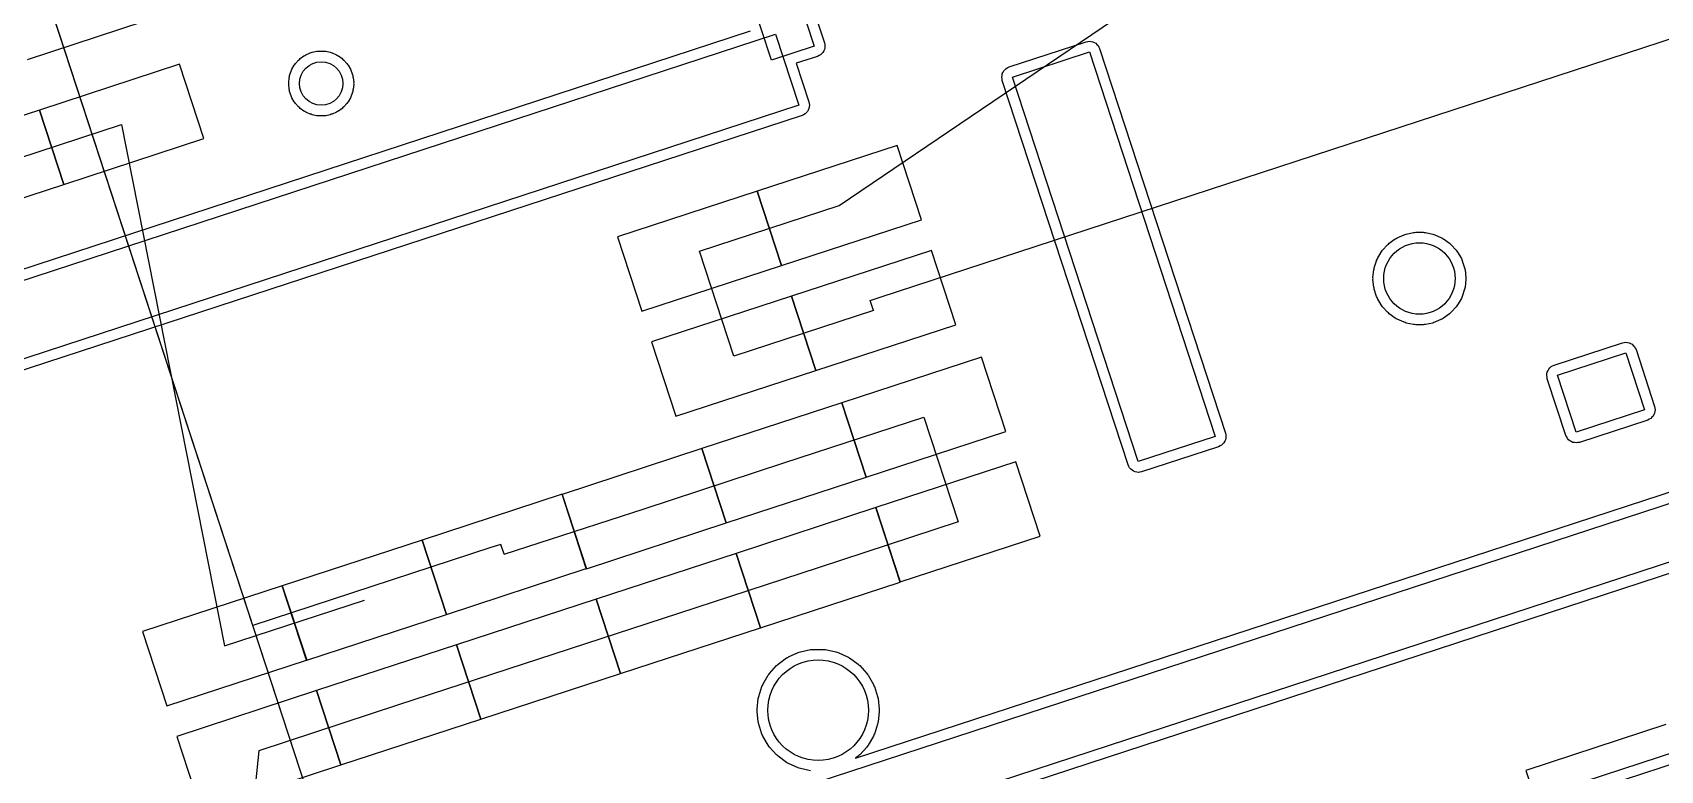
# Model space of a CAD drawing. Header units: feet. Extents: x -377 to 137, y -116 to 143.
# Drawn here: x -138.2 to -62, y -73 to -38.4 of the extents above; entities that cross this region are included whole.
import ezdxf

# ---------------------------------------------------------------- set-up
doc = ezdxf.new("R2010")
doc.units = ezdxf.units.FT
for name, color, linetype in [('Connections', 7, 'CONTINUOUS'), ('Modules', 7, 'CONTINUOUS'), ('Obstructions', 7, 'CONTINUOUS'), ('Setbacks', 7, 'CONTINUOUS'), ('Strings', 7, 'CONTINUOUS')]:
    doc.layers.add(name, color=color, linetype=linetype)

msp = doc.modelspace()

# ---------------------------------------------------------------- linework, layer by layer
at = {"layer": 'Connections', "color": 91}
for p, q in [((-127.897, -66.176), (-147.489, -6.275)), ((-119.723, -91.167), (-147.489, -6.275)), ((-119.721, -91.173), (-147.489, -6.275)), ((-118.117, -96.076), (-147.489, -6.275)), ((-98.545, -50.817), (-19.705, -25.03)), ((-99.013, -50.97), (-98.545, -50.817)), ((-98.86, -51.438), (-99.013, -50.97)), ((-25.87, -60.476), (-119.721, -91.173)), ((-116.291, -62.38), (-116.759, -62.533)), ((-116.138, -62.847), (-116.291, -62.38)), ((-116.759, -62.533), (-127.897, -66.176))]:
    msp.add_line(p, q, dxfattribs=at)
at = {"layer": 'Modules', "color": 254}
for p, q in [((-138.441, -39.693), (-131.899, -37.553)), ((-131.336, -39.921), (-137.878, -42.061)), ((-130.198, -43.401), (-131.336, -39.921)), ((-137.877, -42.065), (-144.419, -44.205)), ((-137.878, -42.061), (-136.74, -45.54)), ((-136.739, -45.545), (-137.877, -42.065)), ((-136.74, -45.54), (-130.198, -43.401)), ((-97.762, -43.723), (-104.304, -45.863)), ((-96.624, -47.203), (-97.762, -43.723)), ((-143.281, -47.684), (-136.739, -45.545)), ((-104.304, -45.86), (-110.846, -48)), ((-103.166, -49.339), (-104.304, -45.86)), ((-104.304, -45.863), (-103.166, -49.342)), ((-103.166, -49.342), (-96.624, -47.203)), ((-110.846, -48), (-109.708, -51.479)), ((-96.157, -48.628), (-102.7, -50.768)), ((-95.019, -52.108), (-96.157, -48.628)), ((-109.708, -51.479), (-103.166, -49.339)), ((-102.702, -50.765), (-109.244, -52.905)), ((-101.564, -54.244), (-102.702, -50.765)), ((-102.7, -50.768), (-101.562, -54.247)), ((-101.562, -54.247), (-95.019, -52.108)), ((-109.244, -52.905), (-108.106, -56.384)), ((-93.809, -53.617), (-100.351, -55.757)), ((-92.671, -57.096), (-93.809, -53.617)), ((-108.106, -56.384), (-101.564, -54.244)), ((-100.35, -55.757), (-106.892, -57.897)), ((-100.351, -55.757), (-99.213, -59.236)), ((-99.212, -59.237), (-100.35, -55.757)), ((-99.213, -59.236), (-92.671, -57.096)), ((-106.892, -57.901), (-113.434, -60.041)), ((-106.892, -57.897), (-105.754, -61.376)), ((-105.754, -61.381), (-106.892, -57.901)), ((-92.207, -58.522), (-98.749, -60.662)), ((-91.069, -62.001), (-92.207, -58.522)), ((-105.754, -61.376), (-99.212, -59.237)), ((-113.436, -60.038), (-119.978, -62.178)), ((-112.298, -63.517), (-113.436, -60.038)), ((-113.434, -60.041), (-112.296, -63.52)), ((-98.748, -60.662), (-105.291, -62.802)), ((-98.749, -60.662), (-97.611, -64.141)), ((-97.61, -64.142), (-98.748, -60.662)), ((-112.296, -63.52), (-105.754, -61.381)), ((-119.977, -62.182), (-126.52, -64.321)), ((-119.978, -62.178), (-118.84, -65.657)), ((-118.839, -65.661), (-119.977, -62.182)), ((-97.611, -64.141), (-91.069, -62.001)), ((-105.29, -62.806), (-111.832, -64.946)), ((-105.291, -62.802), (-104.152, -66.281)), ((-104.152, -66.285), (-105.29, -62.806)), ((-118.84, -65.657), (-112.298, -63.517)), ((-126.522, -64.318), (-133.064, -66.458)), ((-125.384, -67.797), (-126.522, -64.318)), ((-126.52, -64.321), (-125.381, -67.801)), ((-104.152, -66.281), (-97.61, -64.142)), ((-111.831, -64.946), (-118.373, -67.086)), ((-111.832, -64.946), (-110.694, -68.425)), ((-110.693, -68.426), (-111.831, -64.946)), ((-125.381, -67.801), (-118.839, -65.661)), ((-133.064, -66.458), (-131.926, -69.937)), ((-110.694, -68.425), (-104.152, -66.285)), ((-118.376, -67.083), (-124.918, -69.223)), ((-117.238, -70.562), (-118.376, -67.083)), ((-118.373, -67.086), (-117.235, -70.565)), ((-131.926, -69.937), (-125.384, -67.797)), ((-117.235, -70.565), (-110.693, -68.426)), ((-124.917, -69.223), (-131.459, -71.363)), ((-124.918, -69.223), (-123.78, -72.702)), ((-123.779, -72.702), (-124.917, -69.223)), ((-123.78, -72.702), (-117.238, -70.562)), ((-61.799, -70.815), (-68.341, -72.955)), ((-131.459, -71.363), (-130.321, -74.842)), ((-130.321, -74.842), (-123.779, -72.702)), ((-68.341, -72.955), (-67.203, -76.435))]:
    msp.add_line(p, q, dxfattribs=at)
at = {"layer": 'Obstructions', "color": 252}
for p, q in [((-105.722, -26.577), (-101.637, -39.071)), ((-103.636, -39.725), (-107.721, -27.231)), ((-140.416, -50.605), (-103.452, -38.513)), ((-103.452, -38.513), (-102.364, -41.84)), ((-101.637, -39.071), (-103.636, -39.725)), ((-92.359, -40.521), (-88.761, -39.345)), ((-88.761, -39.345), (-82.877, -57.332)), ((-86.474, -58.508), (-92.359, -40.521)), ((-102.364, -41.84), (-139.328, -53.929)), ((-140.915, -86.393), (-36.214, -52.146)), ((-66.864, -54.473), (-63.669, -53.428)), ((-63.669, -53.428), (-62.8, -56.087)), ((-35.4, -54.637), (-140.101, -88.88)), ((-65.992, -57.132), (-66.864, -54.473)), ((-62.8, -56.087), (-65.992, -57.132)), ((-82.877, -57.332), (-86.474, -58.508))]:
    msp.add_line(p, q, dxfattribs=at)
for centre, radius in [((-124.701, -40.821), 1.019), ((-73.324, -49.944), 1.671), ((-101.453, -70.141), 2.354)]:
    msp.add_circle(centre, radius, dxfattribs=at)
at = {"layer": 'Setbacks', "color": 2}
for p, q in [((-105.244, -26.421), (-101.159, -38.915)), ((-140.572, -50.127), (-104.611, -38.362)), ((-125.679, -39.657), (-125.507, -39.531)), ((-125.507, -39.531), (-125.506, -39.531)), ((-125.506, -39.531), (-125.46, -39.507)), ((-125.46, -39.507), (-125.416, -39.479)), ((-125.416, -39.479), (-125.415, -39.479)), ((-125.415, -39.479), (-125.221, -39.392)), ((-125.221, -39.392), (-125.22, -39.392)), ((-125.22, -39.392), (-125.17, -39.378)), ((-125.17, -39.378), (-125.121, -39.36)), ((-125.121, -39.36), (-124.913, -39.315)), ((-125.121, -39.36), (-125.121, -39.36)), ((-124.913, -39.315), (-124.912, -39.315)), ((-124.912, -39.315), (-124.86, -39.313)), ((-124.86, -39.313), (-124.808, -39.304)), ((-124.808, -39.304), (-124.808, -39.304)), ((-124.808, -39.304), (-124.595, -39.304)), ((-124.595, -39.304), (-124.594, -39.304)), ((-124.594, -39.304), (-124.543, -39.313)), ((-124.543, -39.313), (-124.491, -39.315)), ((-124.491, -39.315), (-124.49, -39.315)), ((-124.49, -39.315), (-124.282, -39.36)), ((-124.282, -39.36), (-124.281, -39.36)), ((-124.281, -39.36), (-124.233, -39.378)), ((-124.233, -39.378), (-124.182, -39.392)), ((-124.182, -39.392), (-124.182, -39.392)), ((-124.182, -39.392), (-123.987, -39.479)), ((-123.987, -39.479), (-123.987, -39.479)), ((-123.987, -39.479), (-123.943, -39.507)), ((-123.943, -39.507), (-123.897, -39.531)), ((-123.897, -39.531), (-123.896, -39.531)), ((-123.896, -39.531), (-123.724, -39.657)), ((-101.481, -39.55), (-102.477, -39.876)), ((-101.48, -39.55), (-101.481, -39.55)), ((-101.411, -39.514), (-101.48, -39.55)), ((-101.341, -39.478), (-101.411, -39.514)), ((-101.34, -39.478), (-101.341, -39.478)), ((-101.341, -39.478), (-101.341, -39.478)), ((-101.341, -39.478), (-101.341, -39.478)), ((-101.341, -39.478), (-101.341, -39.478)), ((-101.285, -39.422), (-101.34, -39.478)), ((-101.23, -39.367), (-101.285, -39.422)), ((-101.229, -39.366), (-101.23, -39.367)), ((-101.193, -39.295), (-101.229, -39.366)), ((-101.229, -39.366), (-101.229, -39.366)), ((-101.229, -39.366), (-101.229, -39.366)), ((-101.229, -39.366), (-101.229, -39.366)), ((-101.158, -39.227), (-101.193, -39.295)), ((-101.159, -38.915), (-101.159, -38.915)), ((-101.159, -38.915), (-101.159, -38.915)), ((-101.159, -38.915), (-101.159, -38.915)), ((-101.159, -38.915), (-101.159, -38.915)), ((-101.159, -38.915), (-101.146, -38.992)), ((-101.146, -39.147), (-101.158, -39.225)), ((-101.158, -39.225), (-101.158, -39.226)), ((-101.158, -39.226), (-101.158, -39.226)), ((-101.158, -39.226), (-101.158, -39.226)), ((-101.158, -39.226), (-101.158, -39.227)), ((-101.146, -38.992), (-101.134, -39.07)), ((-101.134, -39.071), (-101.146, -39.147)), ((-101.134, -39.07), (-101.134, -39.07)), ((-101.134, -39.07), (-101.134, -39.07)), ((-101.134, -39.07), (-101.134, -39.07)), ((-101.134, -39.07), (-101.134, -39.071)), ((-92.515, -40.043), (-88.918, -38.867)), ((-88.918, -38.867), (-88.918, -38.867)), ((-88.918, -38.867), (-88.918, -38.867)), ((-88.918, -38.867), (-88.918, -38.867)), ((-88.918, -38.867), (-88.917, -38.867)), ((-88.917, -38.867), (-88.84, -38.854)), ((-88.84, -38.854), (-88.763, -38.842)), ((-88.763, -38.842), (-88.762, -38.842)), ((-88.762, -38.842), (-88.762, -38.842)), ((-88.762, -38.842), (-88.762, -38.842)), ((-88.762, -38.842), (-88.762, -38.842)), ((-88.762, -38.842), (-88.684, -38.854)), ((-88.684, -38.854), (-88.607, -38.866)), ((-88.607, -38.866), (-88.607, -38.866)), ((-88.607, -38.866), (-88.607, -38.866)), ((-88.607, -38.866), (-88.607, -38.866)), ((-88.607, -38.866), (-88.606, -38.867)), ((-88.606, -38.867), (-88.536, -38.902)), ((-88.536, -38.902), (-88.467, -38.937)), ((-88.467, -38.937), (-88.466, -38.938)), ((-88.466, -38.938), (-88.466, -38.938)), ((-88.466, -38.938), (-88.466, -38.938)), ((-88.466, -38.938), (-88.466, -38.938)), ((-88.466, -38.938), (-88.411, -38.993)), ((-88.411, -38.993), (-88.355, -39.048)), ((-88.355, -39.048), (-88.355, -39.049)), ((-88.355, -39.049), (-88.355, -39.049)), ((-88.355, -39.049), (-88.355, -39.049)), ((-88.355, -39.049), (-88.355, -39.049)), ((-88.355, -39.049), (-88.319, -39.119)), ((-88.319, -39.119), (-88.283, -39.188)), ((-88.283, -39.188), (-88.283, -39.189)), ((-88.283, -39.189), (-88.283, -39.189)), ((-88.283, -39.189), (-88.283, -39.189)), ((-88.283, -39.189), (-88.283, -39.189)), ((-88.283, -39.189), (-88.283, -39.189)), ((-88.283, -39.189), (-82.398, -57.176)), ((-126.177, -40.453), (-126.111, -40.251)), ((-126.111, -40.25), (-126.087, -40.204)), ((-126.111, -40.251), (-126.111, -40.25)), ((-126.087, -40.204), (-126.068, -40.155)), ((-126.068, -40.155), (-125.961, -39.97)), ((-126.068, -40.155), (-126.068, -40.155)), ((-125.961, -39.97), (-125.928, -39.929)), ((-125.961, -39.97), (-125.961, -39.97)), ((-125.928, -39.929), (-125.9, -39.886)), ((-125.9, -39.885), (-125.757, -39.727)), ((-125.9, -39.886), (-125.9, -39.885)), ((-125.757, -39.727), (-125.716, -39.694)), ((-125.757, -39.727), (-125.757, -39.727)), ((-125.716, -39.694), (-125.679, -39.657)), ((-125.679, -39.657), (-125.679, -39.657)), ((-123.724, -39.657), (-123.723, -39.657)), ((-123.723, -39.657), (-123.687, -39.694)), ((-123.687, -39.694), (-123.646, -39.727)), ((-123.646, -39.727), (-123.646, -39.727)), ((-123.646, -39.727), (-123.503, -39.885)), ((-123.503, -39.885), (-123.503, -39.886)), ((-123.503, -39.886), (-123.474, -39.929)), ((-123.474, -39.929), (-123.442, -39.97)), ((-123.442, -39.97), (-123.441, -39.97)), ((-123.441, -39.97), (-123.335, -40.155)), ((-123.335, -40.155), (-123.335, -40.155)), ((-123.335, -40.155), (-123.316, -40.204)), ((-123.316, -40.204), (-123.292, -40.25)), ((-123.292, -40.25), (-123.292, -40.251)), ((-123.292, -40.251), (-123.226, -40.453)), ((-102.477, -39.876), (-101.885, -41.683)), ((-92.838, -40.366), (-92.802, -40.297)), ((-92.802, -40.297), (-92.767, -40.227)), ((-92.767, -40.227), (-92.767, -40.226)), ((-92.767, -40.226), (-92.767, -40.226)), ((-92.767, -40.226), (-92.767, -40.226)), ((-92.767, -40.226), (-92.766, -40.226)), ((-92.766, -40.226), (-92.711, -40.17)), ((-92.711, -40.17), (-92.656, -40.115)), ((-92.656, -40.115), (-92.655, -40.114)), ((-92.656, -40.115), (-92.656, -40.115)), ((-92.656, -40.115), (-92.656, -40.115)), ((-92.656, -40.115), (-92.656, -40.115)), ((-92.655, -40.114), (-92.585, -40.079)), ((-92.585, -40.079), (-92.516, -40.043)), ((-92.516, -40.043), (-92.515, -40.043)), ((-92.515, -40.043), (-92.515, -40.043)), ((-92.515, -40.043), (-92.515, -40.043)), ((-126.221, -40.768), (-126.198, -40.556)), ((-126.221, -40.769), (-126.221, -40.768)), ((-126.218, -40.821), (-126.221, -40.769)), ((-126.221, -40.873), (-126.218, -40.821)), ((-126.198, -41.085), (-126.221, -40.873)), ((-126.221, -40.873), (-126.221, -40.873)), ((-126.198, -40.556), (-126.185, -40.505)), ((-126.198, -40.556), (-126.198, -40.556)), ((-126.198, -41.086), (-126.198, -41.085)), ((-126.185, -41.136), (-126.198, -41.086)), ((-126.185, -40.505), (-126.177, -40.454)), ((-126.177, -40.454), (-126.177, -40.453)), ((-123.226, -40.453), (-123.226, -40.454)), ((-123.226, -40.454), (-123.218, -40.505)), ((-123.218, -40.505), (-123.204, -40.556)), ((-123.204, -41.086), (-123.218, -41.136)), ((-123.204, -40.556), (-123.204, -40.556)), ((-123.204, -40.556), (-123.182, -40.768)), ((-123.182, -40.873), (-123.204, -41.085)), ((-123.204, -41.085), (-123.204, -41.086)), ((-123.182, -40.769), (-123.185, -40.821)), ((-123.185, -40.821), (-123.182, -40.873)), ((-123.182, -40.768), (-123.182, -40.769)), ((-123.182, -40.873), (-123.182, -40.873)), ((-92.862, -40.522), (-92.85, -40.444)), ((-92.862, -40.522), (-92.862, -40.522)), ((-92.862, -40.522), (-92.862, -40.522)), ((-92.862, -40.523), (-92.862, -40.522)), ((-92.862, -40.522), (-92.862, -40.522)), ((-92.85, -40.6), (-92.862, -40.523)), ((-92.85, -40.444), (-92.838, -40.367)), ((-92.837, -40.677), (-92.85, -40.6)), ((-92.838, -40.367), (-92.838, -40.366)), ((-92.838, -40.367), (-92.838, -40.367)), ((-92.838, -40.367), (-92.838, -40.367)), ((-92.838, -40.367), (-92.838, -40.367)), ((-92.837, -40.678), (-92.837, -40.677)), ((-86.952, -58.665), (-92.837, -40.678)), ((-92.837, -40.678), (-92.837, -40.678)), ((-92.837, -40.678), (-92.837, -40.678)), ((-126.177, -41.188), (-126.185, -41.136)), ((-126.111, -41.391), (-126.177, -41.188)), ((-126.177, -41.188), (-126.177, -41.188)), ((-126.087, -41.438), (-126.111, -41.391)), ((-126.111, -41.391), (-126.111, -41.391)), ((-126.068, -41.486), (-126.087, -41.438)), ((-126.068, -41.487), (-126.068, -41.486)), ((-125.961, -41.671), (-126.068, -41.487)), ((-125.961, -41.672), (-125.961, -41.671)), ((-125.928, -41.712), (-125.961, -41.672)), ((-125.9, -41.756), (-125.928, -41.712)), ((-125.757, -41.915), (-125.9, -41.756)), ((-125.9, -41.756), (-125.9, -41.756)), ((-123.503, -41.756), (-123.646, -41.915)), ((-123.474, -41.712), (-123.503, -41.756)), ((-123.503, -41.756), (-123.503, -41.756)), ((-123.442, -41.672), (-123.474, -41.712)), ((-123.441, -41.671), (-123.442, -41.672)), ((-123.335, -41.487), (-123.441, -41.671)), ((-123.316, -41.438), (-123.335, -41.486)), ((-123.335, -41.486), (-123.335, -41.487)), ((-123.292, -41.391), (-123.316, -41.438)), ((-123.226, -41.188), (-123.292, -41.391)), ((-123.292, -41.391), (-123.292, -41.391)), ((-123.218, -41.136), (-123.226, -41.188)), ((-123.226, -41.188), (-123.226, -41.188)), ((-101.885, -41.683), (-101.885, -41.683)), ((-101.885, -41.683), (-101.885, -41.684)), ((-101.885, -41.684), (-101.873, -41.76)), ((-101.873, -41.76), (-101.86, -41.838)), ((-101.86, -41.839), (-101.872, -41.915)), ((-101.86, -41.838), (-101.86, -41.839)), ((-101.86, -41.839), (-101.86, -41.839)), ((-101.86, -41.839), (-101.86, -41.839)), ((-102.207, -42.318), (-139.171, -54.407)), ((-125.716, -41.948), (-125.757, -41.915)), ((-125.757, -41.915), (-125.757, -41.915)), ((-125.679, -41.985), (-125.716, -41.948)), ((-125.507, -42.11), (-125.679, -41.985)), ((-125.679, -41.985), (-125.679, -41.985)), ((-125.506, -42.111), (-125.507, -42.11)), ((-125.46, -42.134), (-125.506, -42.111)), ((-125.416, -42.163), (-125.46, -42.134)), ((-125.415, -42.163), (-125.416, -42.163)), ((-125.221, -42.249), (-125.415, -42.163)), ((-125.22, -42.25), (-125.221, -42.249)), ((-125.17, -42.263), (-125.22, -42.25)), ((-125.121, -42.282), (-125.17, -42.263)), ((-124.913, -42.326), (-125.121, -42.282)), ((-125.121, -42.282), (-125.121, -42.282)), ((-124.912, -42.326), (-124.913, -42.326)), ((-124.86, -42.329), (-124.912, -42.326)), ((-124.808, -42.337), (-124.86, -42.329)), ((-124.595, -42.337), (-124.808, -42.337)), ((-124.808, -42.337), (-124.808, -42.337)), ((-124.594, -42.337), (-124.595, -42.337)), ((-124.543, -42.329), (-124.594, -42.337)), ((-124.491, -42.326), (-124.543, -42.329)), ((-124.49, -42.326), (-124.491, -42.326)), ((-124.282, -42.282), (-124.49, -42.326)), ((-124.281, -42.282), (-124.282, -42.282)), ((-124.233, -42.263), (-124.281, -42.282)), ((-124.182, -42.25), (-124.233, -42.263)), ((-123.987, -42.163), (-124.182, -42.249)), ((-124.182, -42.249), (-124.182, -42.25)), ((-123.943, -42.134), (-123.987, -42.163)), ((-123.987, -42.163), (-123.987, -42.163)), ((-123.897, -42.111), (-123.943, -42.134)), ((-123.896, -42.11), (-123.897, -42.111)), ((-123.724, -41.985), (-123.896, -42.11)), ((-123.723, -41.985), (-123.724, -41.985)), ((-123.687, -41.948), (-123.723, -41.985)), ((-123.646, -41.915), (-123.687, -41.948)), ((-123.646, -41.915), (-123.646, -41.915)), ((-102.136, -42.282), (-102.207, -42.318)), ((-102.207, -42.318), (-102.207, -42.318)), ((-102.068, -42.247), (-102.136, -42.282)), ((-102.067, -42.246), (-102.068, -42.247)), ((-102.011, -42.19), (-102.067, -42.246)), ((-102.067, -42.246), (-102.067, -42.246)), ((-102.067, -42.246), (-102.067, -42.246)), ((-101.956, -42.135), (-102.011, -42.19)), ((-101.919, -42.063), (-101.956, -42.134)), ((-101.956, -42.134), (-101.956, -42.135)), ((-101.956, -42.135), (-101.956, -42.135)), ((-101.956, -42.135), (-101.956, -42.135)), ((-101.885, -41.995), (-101.919, -42.063)), ((-101.872, -41.915), (-101.885, -41.994)), ((-101.885, -41.994), (-101.885, -41.994)), ((-101.885, -41.994), (-101.885, -41.994)), ((-101.885, -41.994), (-101.885, -41.995)), ((-74.364, -48.037), (-74.045, -47.895)), ((-74.045, -47.895), (-73.994, -47.881)), ((-74.045, -47.895), (-74.045, -47.895)), ((-73.994, -47.881), (-73.946, -47.862)), ((-73.946, -47.862), (-73.945, -47.862)), ((-73.945, -47.862), (-73.603, -47.79)), ((-73.603, -47.79), (-73.551, -47.787)), ((-73.603, -47.79), (-73.603, -47.79)), ((-73.551, -47.787), (-73.499, -47.779)), ((-73.499, -47.779), (-73.499, -47.779)), ((-73.499, -47.779), (-73.149, -47.779)), ((-73.149, -47.779), (-73.149, -47.779)), ((-73.149, -47.779), (-73.097, -47.787)), ((-73.097, -47.787), (-73.045, -47.79)), ((-73.045, -47.79), (-73.045, -47.79)), ((-73.045, -47.79), (-72.703, -47.862)), ((-72.703, -47.862), (-72.702, -47.862)), ((-72.702, -47.862), (-72.654, -47.881)), ((-72.654, -47.881), (-72.603, -47.895)), ((-72.603, -47.895), (-72.603, -47.895)), ((-72.603, -47.895), (-72.284, -48.037)), ((-75.287, -49.013), (-75.112, -48.71)), ((-75.112, -48.71), (-75.079, -48.669)), ((-75.112, -48.71), (-75.112, -48.71)), ((-75.079, -48.669), (-75.051, -48.625)), ((-75.051, -48.625), (-75.05, -48.625)), ((-75.05, -48.625), (-74.816, -48.365)), ((-74.816, -48.365), (-74.775, -48.332)), ((-74.816, -48.365), (-74.816, -48.365)), ((-74.775, -48.332), (-74.739, -48.295)), ((-74.739, -48.295), (-74.738, -48.295)), ((-74.738, -48.295), (-74.456, -48.089)), ((-74.456, -48.089), (-74.455, -48.089)), ((-74.455, -48.089), (-74.409, -48.066)), ((-74.409, -48.066), (-74.365, -48.037)), ((-74.365, -48.037), (-74.364, -48.037)), ((-72.284, -48.037), (-72.283, -48.037)), ((-72.283, -48.037), (-72.239, -48.066)), ((-72.239, -48.066), (-72.193, -48.089)), ((-72.193, -48.089), (-72.193, -48.089)), ((-72.193, -48.089), (-71.91, -48.295)), ((-71.91, -48.295), (-71.91, -48.295)), ((-71.91, -48.295), (-71.873, -48.332)), ((-71.873, -48.332), (-71.832, -48.365)), ((-71.832, -48.365), (-71.832, -48.365)), ((-71.832, -48.365), (-71.598, -48.625)), ((-71.598, -48.625), (-71.598, -48.625)), ((-71.598, -48.625), (-71.569, -48.669)), ((-71.569, -48.669), (-71.536, -48.71)), ((-71.536, -48.71), (-71.536, -48.71)), ((-71.536, -48.71), (-71.361, -49.013)), ((-75.459, -49.543), (-75.446, -49.493)), ((-75.446, -49.493), (-75.438, -49.442)), ((-75.438, -49.441), (-75.33, -49.109)), ((-75.438, -49.442), (-75.438, -49.441)), ((-75.33, -49.109), (-75.329, -49.108)), ((-75.329, -49.108), (-75.306, -49.062)), ((-75.306, -49.062), (-75.287, -49.013)), ((-75.287, -49.013), (-75.287, -49.013)), ((-71.361, -49.013), (-71.361, -49.013)), ((-71.361, -49.013), (-71.342, -49.062)), ((-71.342, -49.062), (-71.319, -49.108)), ((-71.319, -49.108), (-71.319, -49.109)), ((-71.319, -49.109), (-71.211, -49.441)), ((-71.211, -49.441), (-71.21, -49.442)), ((-71.21, -49.442), (-71.202, -49.493)), ((-71.202, -49.493), (-71.189, -49.543)), ((-75.496, -49.891), (-75.459, -49.544)), ((-75.496, -49.892), (-75.496, -49.891)), ((-75.493, -49.944), (-75.496, -49.892)), ((-75.496, -49.996), (-75.493, -49.944)), ((-75.496, -49.997), (-75.496, -49.996)), ((-75.459, -50.344), (-75.496, -49.997)), ((-75.459, -49.544), (-75.459, -49.543)), ((-71.189, -49.543), (-71.189, -49.544)), ((-71.189, -49.544), (-71.152, -49.891)), ((-71.152, -49.997), (-71.189, -50.344)), ((-71.152, -49.892), (-71.155, -49.944)), ((-71.155, -49.944), (-71.152, -49.996)), ((-71.152, -49.891), (-71.152, -49.892)), ((-71.152, -49.996), (-71.152, -49.997)), ((-75.459, -50.345), (-75.459, -50.344)), ((-75.446, -50.395), (-75.459, -50.345)), ((-75.438, -50.447), (-75.446, -50.395)), ((-75.33, -50.779), (-75.438, -50.447)), ((-75.438, -50.447), (-75.438, -50.447)), ((-75.329, -50.78), (-75.33, -50.779)), ((-75.306, -50.826), (-75.329, -50.78)), ((-75.287, -50.875), (-75.306, -50.826)), ((-75.112, -51.178), (-75.287, -50.875)), ((-75.287, -50.875), (-75.287, -50.875)), ((-71.361, -50.875), (-71.536, -51.178)), ((-71.342, -50.826), (-71.361, -50.875)), ((-71.361, -50.875), (-71.361, -50.875)), ((-71.319, -50.78), (-71.342, -50.826)), ((-71.211, -50.447), (-71.319, -50.779)), ((-71.319, -50.779), (-71.319, -50.78)), ((-71.21, -50.447), (-71.211, -50.447)), ((-71.202, -50.395), (-71.21, -50.447)), ((-71.189, -50.345), (-71.202, -50.395)), ((-71.189, -50.344), (-71.189, -50.345)), ((-75.079, -51.219), (-75.112, -51.178)), ((-75.112, -51.178), (-75.112, -51.178)), ((-75.051, -51.263), (-75.079, -51.219)), ((-75.05, -51.263), (-75.051, -51.263)), ((-74.816, -51.523), (-75.05, -51.263)), ((-74.775, -51.556), (-74.816, -51.523)), ((-74.816, -51.523), (-74.816, -51.523)), ((-74.739, -51.593), (-74.775, -51.556)), ((-74.738, -51.593), (-74.739, -51.593)), ((-74.456, -51.799), (-74.738, -51.593)), ((-71.91, -51.593), (-72.193, -51.799)), ((-71.873, -51.556), (-71.91, -51.593)), ((-71.91, -51.593), (-71.91, -51.593)), ((-71.832, -51.523), (-71.873, -51.556)), ((-71.598, -51.263), (-71.832, -51.523)), ((-71.832, -51.523), (-71.832, -51.523)), ((-71.569, -51.219), (-71.598, -51.263)), ((-71.598, -51.263), (-71.598, -51.263)), ((-71.536, -51.178), (-71.569, -51.219)), ((-71.536, -51.178), (-71.536, -51.178)), ((-99.7, -72.382), (-38.947, -52.511)), ((-74.455, -51.799), (-74.456, -51.799)), ((-74.409, -51.823), (-74.455, -51.799)), ((-74.365, -51.851), (-74.409, -51.823)), ((-74.364, -51.851), (-74.365, -51.851)), ((-74.045, -51.993), (-74.364, -51.851)), ((-73.994, -52.007), (-74.045, -51.993)), ((-74.045, -51.993), (-74.045, -51.993)), ((-73.946, -52.026), (-73.994, -52.007)), ((-73.945, -52.026), (-73.946, -52.026)), ((-73.603, -52.098), (-73.945, -52.026)), ((-73.603, -52.099), (-73.603, -52.098)), ((-73.551, -52.101), (-73.603, -52.099)), ((-73.499, -52.109), (-73.551, -52.101)), ((-73.149, -52.109), (-73.499, -52.109)), ((-73.499, -52.109), (-73.499, -52.109)), ((-73.097, -52.101), (-73.149, -52.109)), ((-73.149, -52.109), (-73.149, -52.109)), ((-73.045, -52.099), (-73.097, -52.101)), ((-72.703, -52.026), (-73.045, -52.098)), ((-73.045, -52.098), (-73.045, -52.099)), ((-72.702, -52.026), (-72.703, -52.026)), ((-72.654, -52.007), (-72.702, -52.026)), ((-72.603, -51.993), (-72.654, -52.007)), ((-72.284, -51.851), (-72.603, -51.993)), ((-72.603, -51.993), (-72.603, -51.993)), ((-72.283, -51.851), (-72.284, -51.851)), ((-72.239, -51.823), (-72.283, -51.851)), ((-72.193, -51.799), (-72.239, -51.823)), ((-72.193, -51.799), (-72.193, -51.799)), ((-67.021, -53.994), (-63.826, -52.95)), ((-63.826, -52.95), (-63.826, -52.95)), ((-63.826, -52.95), (-63.825, -52.95)), ((-63.825, -52.95), (-63.749, -52.938)), ((-63.749, -52.938), (-63.671, -52.925)), ((-63.671, -52.925), (-63.67, -52.925)), ((-63.67, -52.925), (-63.67, -52.925)), ((-63.67, -52.925), (-63.67, -52.925)), ((-63.67, -52.925), (-63.593, -52.937)), ((-63.593, -52.937), (-63.515, -52.949)), ((-63.515, -52.949), (-63.515, -52.949)), ((-63.515, -52.949), (-63.515, -52.949)), ((-63.515, -52.949), (-63.514, -52.95)), ((-63.514, -52.95), (-63.444, -52.985)), ((-63.444, -52.985), (-63.375, -53.02)), ((-63.375, -53.02), (-63.374, -53.021)), ((-63.374, -53.021), (-63.374, -53.021)), ((-63.374, -53.021), (-63.374, -53.021)), ((-63.374, -53.021), (-63.317, -53.078)), ((-63.317, -53.078), (-63.263, -53.131)), ((-63.263, -53.131), (-63.263, -53.132)), ((-63.263, -53.132), (-63.263, -53.132)), ((-63.263, -53.132), (-63.263, -53.132)), ((-63.263, -53.132), (-63.226, -53.203)), ((-63.226, -53.203), (-63.191, -53.271)), ((-63.191, -53.271), (-63.191, -53.272)), ((-63.191, -53.272), (-62.322, -55.931)), ((-67.217, -54.122), (-67.162, -54.067)), ((-67.162, -54.067), (-67.161, -54.066)), ((-67.161, -54.066), (-67.161, -54.066)), ((-67.161, -54.066), (-67.161, -54.066)), ((-67.161, -54.066), (-67.16, -54.066)), ((-67.16, -54.066), (-67.091, -54.03)), ((-67.091, -54.03), (-67.022, -53.995)), ((-67.022, -53.995), (-67.021, -53.995)), ((-67.021, -53.995), (-67.021, -53.994)), ((-67.021, -53.995), (-67.021, -53.995)), ((-67.368, -54.473), (-67.356, -54.396)), ((-67.368, -54.474), (-67.368, -54.473)), ((-67.368, -54.474), (-67.368, -54.474)), ((-67.368, -54.475), (-67.368, -54.474)), ((-67.368, -54.474), (-67.368, -54.474)), ((-67.355, -54.552), (-67.368, -54.475)), ((-67.356, -54.396), (-67.344, -54.319)), ((-67.343, -54.629), (-67.355, -54.552)), ((-67.344, -54.319), (-67.343, -54.319)), ((-67.343, -54.318), (-67.308, -54.248)), ((-67.343, -54.319), (-67.343, -54.318)), ((-67.343, -54.318), (-67.343, -54.318)), ((-67.343, -54.318), (-67.343, -54.318)), ((-67.343, -54.63), (-67.343, -54.629)), ((-67.343, -54.629), (-67.343, -54.629)), ((-67.343, -54.629), (-67.343, -54.629)), ((-66.47, -57.288), (-67.343, -54.63)), ((-67.308, -54.248), (-67.273, -54.179)), ((-67.273, -54.179), (-67.272, -54.178)), ((-67.272, -54.177), (-67.217, -54.122)), ((-67.272, -54.178), (-67.272, -54.177)), ((-67.272, -54.178), (-67.272, -54.178)), ((-67.272, -54.178), (-67.272, -54.178)), ((-35.244, -55.115), (-139.944, -89.359)), ((-62.356, -56.311), (-62.392, -56.382)), ((-62.321, -56.242), (-62.356, -56.311)), ((-62.322, -55.931), (-62.322, -55.931)), ((-62.322, -55.931), (-62.309, -56.009)), ((-62.309, -56.164), (-62.321, -56.241)), ((-62.321, -56.241), (-62.321, -56.242)), ((-62.321, -56.242), (-62.321, -56.242)), ((-62.321, -56.242), (-62.321, -56.242)), ((-62.321, -56.242), (-62.321, -56.242)), ((-62.309, -56.009), (-62.297, -56.085)), ((-62.297, -56.087), (-62.309, -56.164)), ((-62.297, -56.085), (-62.297, -56.086)), ((-62.297, -56.086), (-62.297, -56.086)), ((-62.297, -56.086), (-62.297, -56.086)), ((-62.297, -56.086), (-62.297, -56.087)), ((-62.643, -56.565), (-65.835, -57.61)), ((-62.573, -56.529), (-62.643, -56.565)), ((-62.643, -56.565), (-62.643, -56.565)), ((-62.504, -56.494), (-62.573, -56.529)), ((-62.503, -56.494), (-62.504, -56.494)), ((-62.447, -56.438), (-62.503, -56.493)), ((-62.503, -56.493), (-62.503, -56.494)), ((-62.503, -56.494), (-62.503, -56.494)), ((-62.503, -56.494), (-62.503, -56.494)), ((-62.393, -56.382), (-62.447, -56.438)), ((-62.392, -56.382), (-62.393, -56.382)), ((-62.392, -56.382), (-62.392, -56.382)), ((-62.392, -56.382), (-62.392, -56.382)), ((-62.392, -56.382), (-62.392, -56.382)), ((-82.72, -57.811), (-86.318, -58.987)), ((-82.65, -57.775), (-82.72, -57.811)), ((-82.72, -57.811), (-82.72, -57.811)), ((-82.72, -57.811), (-82.72, -57.811)), ((-82.72, -57.811), (-82.72, -57.811)), ((-82.58, -57.739), (-82.65, -57.775)), ((-82.579, -57.739), (-82.58, -57.739)), ((-82.58, -57.739), (-82.58, -57.739)), ((-82.58, -57.739), (-82.58, -57.739)), ((-82.58, -57.739), (-82.58, -57.739)), ((-82.525, -57.684), (-82.579, -57.739)), ((-82.469, -57.628), (-82.525, -57.684)), ((-82.468, -57.627), (-82.469, -57.627)), ((-82.469, -57.627), (-82.469, -57.627)), ((-82.469, -57.627), (-82.469, -57.628)), ((-82.469, -57.628), (-82.469, -57.628)), ((-82.433, -57.558), (-82.468, -57.627)), ((-82.398, -57.488), (-82.433, -57.558)), ((-82.398, -57.176), (-82.398, -57.176)), ((-82.398, -57.176), (-82.398, -57.176)), ((-82.398, -57.176), (-82.398, -57.177)), ((-82.398, -57.177), (-82.386, -57.254)), ((-82.397, -57.487), (-82.398, -57.487)), ((-82.398, -57.487), (-82.398, -57.487)), ((-82.398, -57.487), (-82.398, -57.487)), ((-82.398, -57.487), (-82.398, -57.488)), ((-82.385, -57.41), (-82.397, -57.487)), ((-82.386, -57.254), (-82.373, -57.331)), ((-82.373, -57.332), (-82.385, -57.41)), ((-82.373, -57.331), (-82.373, -57.331)), ((-82.373, -57.331), (-82.373, -57.331)), ((-82.373, -57.331), (-82.373, -57.332)), ((-82.373, -57.332), (-82.373, -57.332)), ((-66.47, -57.289), (-66.47, -57.288)), ((-66.434, -57.358), (-66.47, -57.289)), ((-66.399, -57.428), (-66.434, -57.358)), ((-66.398, -57.428), (-66.399, -57.428)), ((-66.398, -57.429), (-66.398, -57.428)), ((-66.398, -57.428), (-66.398, -57.428)), ((-66.343, -57.484), (-66.398, -57.429)), ((-66.398, -57.429), (-66.398, -57.429)), ((-66.287, -57.539), (-66.343, -57.484)), ((-66.287, -57.54), (-66.287, -57.539)), ((-66.287, -57.539), (-66.287, -57.539)), ((-66.287, -57.539), (-66.287, -57.539)), ((-66.286, -57.54), (-66.287, -57.54)), ((-66.217, -57.575), (-66.286, -57.54)), ((-66.147, -57.61), (-66.217, -57.575)), ((-66.146, -57.611), (-66.147, -57.61)), ((-66.068, -57.623), (-66.146, -57.611)), ((-66.146, -57.611), (-66.146, -57.611)), ((-66.146, -57.611), (-66.146, -57.611)), ((-66.146, -57.611), (-66.146, -57.611)), ((-65.991, -57.635), (-66.068, -57.623)), ((-65.99, -57.635), (-65.991, -57.635)), ((-65.991, -57.635), (-65.991, -57.635)), ((-65.991, -57.635), (-65.991, -57.635)), ((-65.913, -57.622), (-65.99, -57.635)), ((-65.99, -57.635), (-65.99, -57.635)), ((-65.836, -57.61), (-65.913, -57.622)), ((-65.835, -57.61), (-65.836, -57.61)), ((-65.835, -57.61), (-65.835, -57.61)), ((-86.917, -58.735), (-86.952, -58.665)), ((-86.952, -58.665), (-86.952, -58.665)), ((-86.952, -58.665), (-86.952, -58.665)), ((-86.952, -58.665), (-86.952, -58.665)), ((-86.952, -58.665), (-86.952, -58.665)), ((-86.952, -58.665), (-86.952, -58.665)), ((-86.881, -58.805), (-86.917, -58.735)), ((-86.88, -58.806), (-86.881, -58.805)), ((-86.881, -58.805), (-86.881, -58.805)), ((-86.881, -58.805), (-86.881, -58.805)), ((-86.881, -58.805), (-86.881, -58.805)), ((-86.825, -58.861), (-86.88, -58.806)), ((-86.769, -58.916), (-86.825, -58.861)), ((-86.769, -58.917), (-86.769, -58.916)), ((-86.769, -58.916), (-86.769, -58.916)), ((-86.769, -58.916), (-86.769, -58.916)), ((-86.769, -58.916), (-86.769, -58.916)), ((-86.698, -58.952), (-86.769, -58.917)), ((-86.629, -58.987), (-86.698, -58.952)), ((-86.628, -58.988), (-86.629, -58.987)), ((-86.629, -58.987), (-86.629, -58.987)), ((-86.629, -58.987), (-86.629, -58.987)), ((-86.629, -58.987), (-86.629, -58.987)), ((-86.551, -59), (-86.628, -58.988)), ((-86.474, -59.012), (-86.551, -59)), ((-86.473, -59.012), (-86.474, -59.012)), ((-86.472, -59.012), (-86.473, -59.012)), ((-86.473, -59.012), (-86.473, -59.012)), ((-86.473, -59.012), (-86.473, -59.012)), ((-86.396, -58.999), (-86.472, -59.012)), ((-86.318, -58.987), (-86.396, -58.999)), ((-86.318, -58.987), (-86.318, -58.987)), ((-103.324, -67.984), (-102.926, -67.695)), ((-102.926, -67.695), (-102.879, -67.671)), ((-102.926, -67.695), (-102.926, -67.695)), ((-102.879, -67.671), (-102.835, -67.643)), ((-102.835, -67.642), (-102.385, -67.442)), ((-102.835, -67.643), (-102.835, -67.642)), ((-102.385, -67.442), (-102.335, -67.429)), ((-102.385, -67.442), (-102.385, -67.442)), ((-102.335, -67.429), (-102.286, -67.41)), ((-102.286, -67.41), (-102.285, -67.41)), ((-102.285, -67.41), (-101.804, -67.307)), ((-101.804, -67.307), (-101.751, -67.305)), ((-101.804, -67.307), (-101.804, -67.307)), ((-101.751, -67.305), (-101.7, -67.297)), ((-101.7, -67.297), (-101.699, -67.296)), ((-101.699, -67.296), (-101.207, -67.296)), ((-101.207, -67.296), (-101.207, -67.297)), ((-101.207, -67.297), (-101.155, -67.305)), ((-101.155, -67.305), (-101.103, -67.307)), ((-101.103, -67.307), (-101.103, -67.307)), ((-101.103, -67.307), (-100.621, -67.41)), ((-100.621, -67.41), (-100.621, -67.41)), ((-100.621, -67.41), (-100.572, -67.429)), ((-100.572, -67.429), (-100.522, -67.442)), ((-100.522, -67.442), (-100.521, -67.442)), ((-100.521, -67.442), (-100.072, -67.642)), ((-100.072, -67.642), (-100.071, -67.643)), ((-100.071, -67.643), (-100.027, -67.671)), ((-100.027, -67.671), (-99.981, -67.695)), ((-99.981, -67.695), (-99.981, -67.695)), ((-99.981, -67.695), (-99.582, -67.984)), ((-104.04, -68.932), (-103.794, -68.506)), ((-103.794, -68.506), (-103.793, -68.505)), ((-103.793, -68.505), (-103.76, -68.465)), ((-103.76, -68.465), (-103.732, -68.421)), ((-103.732, -68.42), (-103.402, -68.055)), ((-103.732, -68.421), (-103.732, -68.42)), ((-103.402, -68.054), (-103.362, -68.022)), ((-103.402, -68.055), (-103.402, -68.054)), ((-103.362, -68.022), (-103.325, -67.985)), ((-103.325, -67.985), (-103.324, -67.984)), ((-99.582, -67.984), (-99.582, -67.985)), ((-99.582, -67.985), (-99.545, -68.022)), ((-99.545, -68.022), (-99.505, -68.054)), ((-99.505, -68.054), (-99.504, -68.055)), ((-99.504, -68.055), (-99.175, -68.42)), ((-99.175, -68.42), (-99.175, -68.421)), ((-99.175, -68.421), (-99.146, -68.465)), ((-99.146, -68.465), (-99.113, -68.505)), ((-99.113, -68.505), (-99.113, -68.506)), ((-99.113, -68.506), (-98.867, -68.932)), ((-104.234, -69.496), (-104.082, -69.028)), ((-104.082, -69.027), (-104.059, -68.981)), ((-104.082, -69.028), (-104.082, -69.027)), ((-104.059, -68.981), (-104.04, -68.932)), ((-104.04, -68.932), (-104.04, -68.932)), ((-98.867, -68.932), (-98.867, -68.932)), ((-98.867, -68.932), (-98.848, -68.981)), ((-98.848, -68.981), (-98.825, -69.027)), ((-98.825, -69.027), (-98.824, -69.028)), ((-98.824, -69.028), (-98.672, -69.496)), ((-104.308, -70.088), (-104.256, -69.599)), ((-104.256, -69.598), (-104.243, -69.548)), ((-104.256, -69.599), (-104.256, -69.598)), ((-104.243, -69.548), (-104.235, -69.496)), ((-104.235, -69.496), (-104.234, -69.496)), ((-98.672, -69.496), (-98.672, -69.496)), ((-98.672, -69.496), (-98.664, -69.548)), ((-98.664, -69.548), (-98.65, -69.598)), ((-98.65, -69.598), (-98.65, -69.599)), ((-98.65, -69.599), (-98.599, -70.088)), ((-104.308, -70.089), (-104.308, -70.088)), ((-104.305, -70.141), (-104.308, -70.089)), ((-104.308, -70.193), (-104.305, -70.141)), ((-104.256, -70.683), (-104.308, -70.193)), ((-104.308, -70.193), (-104.308, -70.193)), ((-104.243, -70.734), (-104.256, -70.683)), ((-104.256, -70.683), (-104.256, -70.683)), ((-104.235, -70.785), (-104.243, -70.734)), ((-104.234, -70.786), (-104.235, -70.785)), ((-104.082, -71.254), (-104.234, -70.786)), ((-98.672, -70.786), (-98.824, -71.254)), ((-98.664, -70.734), (-98.672, -70.785)), ((-98.672, -70.785), (-98.672, -70.786)), ((-98.65, -70.683), (-98.664, -70.734)), ((-98.599, -70.193), (-98.65, -70.683)), ((-98.65, -70.683), (-98.65, -70.683)), ((-98.599, -70.089), (-98.602, -70.141)), ((-98.602, -70.141), (-98.599, -70.193)), ((-98.599, -70.088), (-98.599, -70.089)), ((-98.599, -70.193), (-98.599, -70.193)), ((-104.059, -71.301), (-104.082, -71.254)), ((-104.082, -71.254), (-104.082, -71.254)), ((-104.04, -71.349), (-104.059, -71.301)), ((-104.04, -71.35), (-104.04, -71.349)), ((-103.794, -71.776), (-104.04, -71.35)), ((-98.867, -71.35), (-99.113, -71.776)), ((-98.848, -71.301), (-98.867, -71.349)), ((-98.867, -71.349), (-98.867, -71.35)), ((-98.825, -71.254), (-98.848, -71.301)), ((-98.824, -71.254), (-98.825, -71.254)), ((-103.793, -71.776), (-103.794, -71.776)), ((-103.76, -71.817), (-103.793, -71.776)), ((-103.732, -71.861), (-103.76, -71.817)), ((-103.402, -72.227), (-103.732, -71.861)), ((-103.732, -71.861), (-103.732, -71.861)), ((-103.362, -72.26), (-103.402, -72.227)), ((-103.402, -72.227), (-103.402, -72.227)), ((-103.325, -72.297), (-103.362, -72.26)), ((-103.324, -72.297), (-103.325, -72.297)), ((-102.926, -72.586), (-103.324, -72.297)), ((-99.582, -72.297), (-99.7, -72.382)), ((-99.545, -72.26), (-99.582, -72.297)), ((-99.582, -72.297), (-99.582, -72.297)), ((-99.505, -72.227), (-99.545, -72.26)), ((-99.504, -72.227), (-99.505, -72.227)), ((-99.175, -71.861), (-99.504, -72.227)), ((-99.146, -71.817), (-99.175, -71.861)), ((-99.175, -71.861), (-99.175, -71.861)), ((-99.113, -71.776), (-99.146, -71.817)), ((-99.113, -71.776), (-99.113, -71.776)), ((-102.926, -72.587), (-102.926, -72.586)), ((-102.879, -72.61), (-102.926, -72.587)), ((-102.835, -72.639), (-102.879, -72.61)), ((-102.385, -72.839), (-102.835, -72.639)), ((-102.835, -72.639), (-102.835, -72.639)), ((-102.335, -72.853), (-102.385, -72.839)), ((-102.385, -72.839), (-102.385, -72.839)), ((-102.286, -72.872), (-102.335, -72.853)), ((-102.285, -72.872), (-102.286, -72.872)), ((-101.804, -72.974), (-102.285, -72.872))]:
    msp.add_line(p, q, dxfattribs=at)
at = {"layer": 'Strings', "color": 11}
for p, q in [((-100.464, -46.533), (-77.587, -31.022)), ((-140.579, -44.875), (-134.038, -42.731)), ((-134.038, -42.731), (-129.224, -67.128)), ((-107.006, -48.669), (-100.464, -46.533)), ((-105.404, -53.574), (-107.006, -48.669)), ((-98.86, -51.438), (-105.404, -53.574)), ((-103.052, -58.567), (-96.511, -56.427)), ((-96.511, -56.427), (-94.909, -61.332)), ((-109.594, -60.711), (-103.052, -58.567)), ((-116.138, -62.847), (-109.594, -60.711)), ((-94.909, -61.332), (-101.45, -63.472)), ((-101.45, -63.472), (-107.992, -65.616)), ((-129.224, -67.128), (-122.679, -64.991)), ((-107.992, -65.616), (-114.533, -67.756)), ((-114.533, -67.756), (-121.078, -69.892)), ((-121.078, -69.892), (-127.619, -72.033)), ((-64.501, -73.625), (-57.96, -71.485)), ((-127.619, -72.033), (-129.927, -95.027))]:
    msp.add_line(p, q, dxfattribs=at)

doc.saveas('drawing.dxf')
